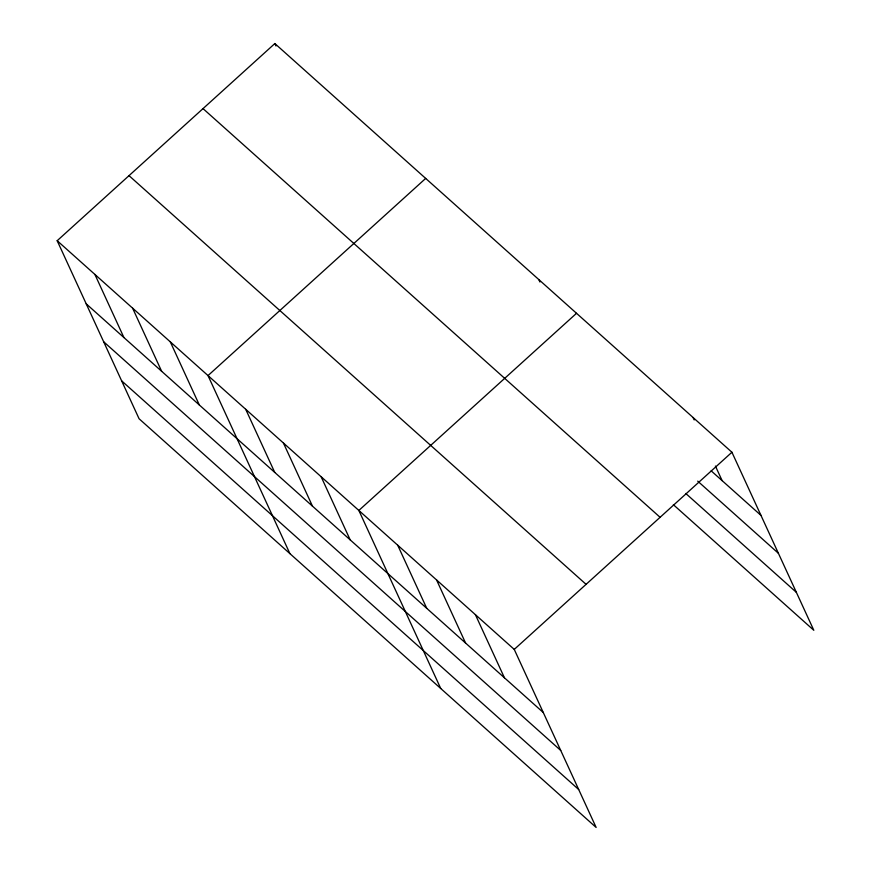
<?xml version="1.0" encoding="UTF-8"?>
<svg xmlns="http://www.w3.org/2000/svg" width="871" height="871" viewBox="0 0 871 871"><rect width="100%" height="100%" fill="white"/><g stroke="black" fill="none" stroke-linecap="round" stroke-linejoin="round"><path stroke-width="1.31" d="M57.181 240.712L514.249 649.407L596.145 827.45L139.077 418.755L57.181 240.712L274.855 43.55L731.923 452.245L813.819 630.288L673.359 504.69M425.69 178.413L208.017 375.586L289.901 553.629M576.526 313.288L358.852 510.45L440.737 688.493M514.249 649.407L731.923 452.245M711.15 470.83L760.96 515.371M697.715 481.14L778.402 553.292M685.793 493.487L796.377 592.356M203.03 108.614L660.098 517.309M129.017 175.648L586.085 584.343M86.218 303.837L543.286 712.532M103.66 341.759L560.728 750.454M121.635 380.834L578.703 789.529M693.076 417.503L694.187 419.931M715.407 466.061L722.113 480.629M538.811 279.569L539.933 281.997M274.855 43.55L275.976 45.978M475.403 614.676L504.44 677.79M436.556 579.934L465.582 643.059M397.699 545.192L426.736 608.317M321.138 476.742L350.175 539.857M283.434 443.023L312.471 506.149M245.72 409.305L274.757 472.43M170.313 341.868L199.339 404.993M132.599 308.149L161.636 371.275M94.895 274.43L123.922 337.556"/></g></svg>
